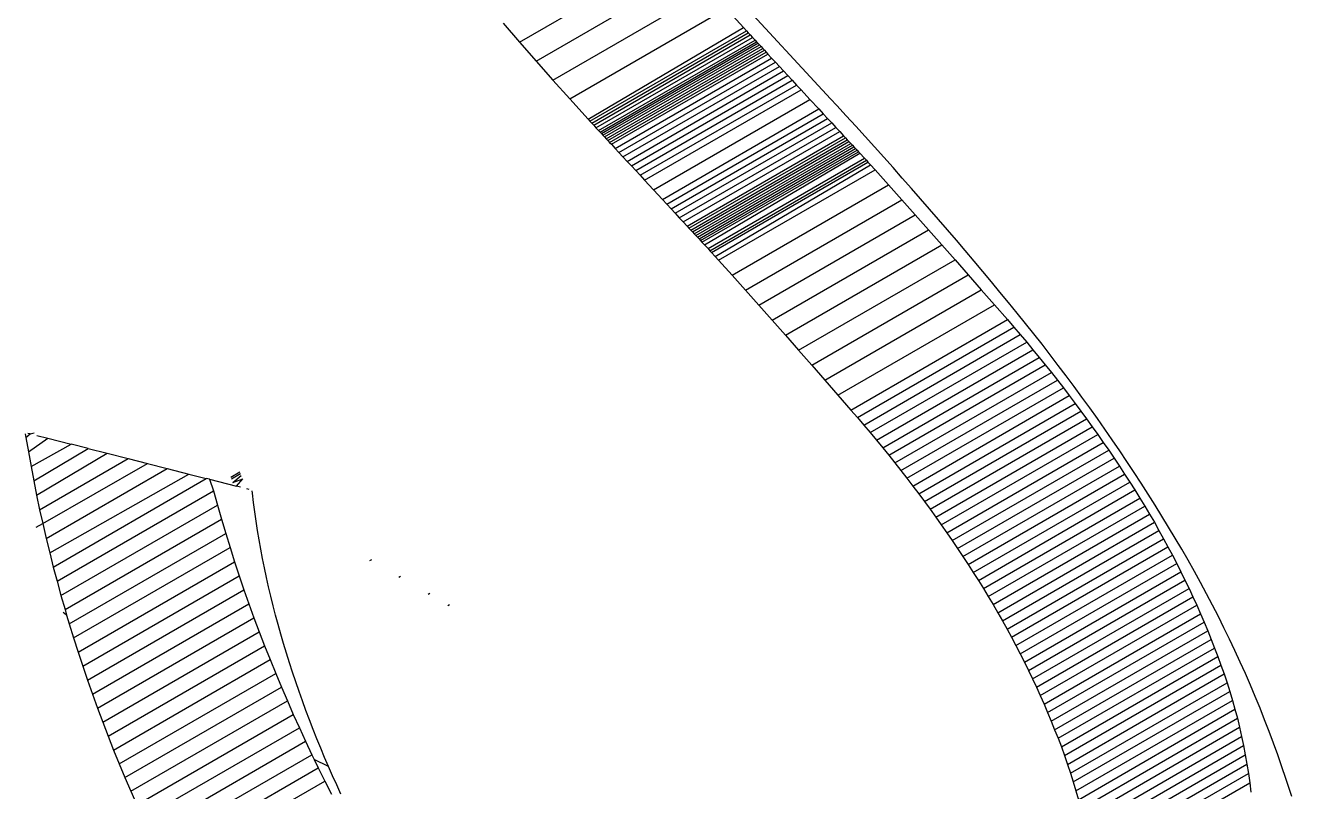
# Model space of a CAD drawing. Header units: millimetres. Extents: x 153 to 4750, y 92 to 3343.
# Drawn here: x 3037.47 to 3054.63, y 2960.91 to 2971.3 of the extents above; entities that cross this region are included whole.
import ezdxf

# ---------------------------------------------------------------- set-up
doc = ezdxf.new("R2010")
doc.units = ezdxf.units.MM

msp = doc.modelspace()

# ---------------------------------------------------------------- linework, layer by layer
for p, q in [((3044.166, 2971.071), (3046.287, 2972.296)), ((3048.381, 2970.303), (3046.511, 2972.333)), ((3044.391, 2970.814), (3046.512, 2972.039)), ((3044.618, 2970.557), (3046.739, 2971.782)), ((3044.847, 2970.301), (3046.969, 2971.526)), ((3046.969, 2971.526), (3047.2, 2971.27)), ((3043.942, 2971.329), (3044.166, 2971.071)), ((3045.095, 2970.026), (3047.2, 2971.27)), ((3045.121, 2969.999), (3047.242, 2971.224)), ((3047.2, 2971.27), (3047.242, 2971.224)), ((3047.242, 2971.224), (3047.265, 2971.199)), ((3044.166, 2971.071), (3044.391, 2970.814)), ((3045.144, 2969.974), (3047.265, 2971.199)), ((3045.171, 2969.945), (3047.292, 2971.169)), ((3045.202, 2969.911), (3047.324, 2971.136)), ((3045.238, 2969.873), (3047.359, 2971.098)), ((3045.257, 2969.852), (3047.378, 2971.077)), ((3045.276, 2969.831), (3047.398, 2971.056)), ((3047.265, 2971.199), (3047.292, 2971.169)), ((3047.292, 2971.169), (3047.324, 2971.136)), ((3047.324, 2971.136), (3047.359, 2971.098)), ((3047.359, 2971.098), (3047.378, 2971.077)), ((3047.378, 2971.077), (3047.398, 2971.056)), ((3047.398, 2971.056), (3047.418, 2971.034)), ((3045.297, 2969.809), (3047.418, 2971.034)), ((3045.318, 2969.786), (3047.44, 2971.011)), ((3045.34, 2969.762), (3047.462, 2970.987)), ((3045.363, 2969.737), (3047.485, 2970.962)), ((3045.387, 2969.712), (3047.508, 2970.937)), ((3045.411, 2969.686), (3047.532, 2970.91)), ((3047.418, 2971.034), (3047.44, 2971.011)), ((3047.44, 2971.011), (3047.462, 2970.987)), ((3047.462, 2970.987), (3047.485, 2970.962)), ((3047.485, 2970.962), (3047.508, 2970.937)), ((3047.508, 2970.937), (3047.532, 2970.91)), ((3047.532, 2970.91), (3047.583, 2970.856)), ((3044.391, 2970.814), (3044.618, 2970.557)), ((3045.461, 2969.631), (3047.583, 2970.856)), ((3045.514, 2969.575), (3047.635, 2970.8)), ((3045.568, 2969.516), (3047.69, 2970.741)), ((3047.583, 2970.856), (3047.635, 2970.8)), ((3047.635, 2970.8), (3047.69, 2970.741)), ((3047.69, 2970.741), (3047.746, 2970.68)), ((3044.618, 2970.557), (3044.847, 2970.301)), ((3045.624, 2969.455), (3047.746, 2970.68)), ((3045.682, 2969.393), (3047.803, 2970.618)), ((3045.741, 2969.33), (3047.862, 2970.555)), ((3047.746, 2970.68), (3047.803, 2970.618)), ((3047.803, 2970.618), (3047.862, 2970.555)), ((3047.862, 2970.555), (3047.921, 2970.49)), ((3045.8, 2969.266), (3047.921, 2970.49)), ((3045.86, 2969.201), (3047.982, 2970.425)), ((3047.921, 2970.49), (3047.982, 2970.425)), ((3047.982, 2970.425), (3048.103, 2970.295)), ((3044.847, 2970.301), (3045.095, 2970.026)), ((3045.982, 2969.07), (3048.103, 2970.295)), ((3048.103, 2970.295), (3048.223, 2970.165)), ((3048.466, 2970.211), (3048.381, 2970.303)), ((3048.595, 2970.071), (3048.466, 2970.211)), ((3045.095, 2970.026), (3045.121, 2969.999)), ((3046.102, 2968.94), (3048.223, 2970.165)), ((3046.161, 2968.876), (3048.283, 2970.101)), ((3046.22, 2968.813), (3048.341, 2970.038)), ((3048.223, 2970.165), (3048.283, 2970.101)), ((3048.283, 2970.101), (3048.341, 2970.038)), ((3048.341, 2970.038), (3048.398, 2969.976)), ((3048.724, 2969.931), (3048.595, 2970.071)), ((3045.121, 2969.999), (3045.144, 2969.974)), ((3045.144, 2969.974), (3045.171, 2969.945)), ((3045.171, 2969.945), (3045.202, 2969.911)), ((3045.202, 2969.911), (3045.238, 2969.873)), ((3045.238, 2969.873), (3045.257, 2969.852)), ((3045.257, 2969.852), (3045.276, 2969.831)), ((3046.277, 2968.751), (3048.398, 2969.976)), ((3046.332, 2968.691), (3048.454, 2969.916)), ((3046.386, 2968.633), (3048.507, 2969.858)), ((3048.398, 2969.976), (3048.454, 2969.916)), ((3048.454, 2969.916), (3048.507, 2969.858)), ((3048.507, 2969.858), (3048.559, 2969.802)), ((3048.851, 2969.791), (3048.724, 2969.931)), ((3045.276, 2969.831), (3045.297, 2969.809)), ((3045.297, 2969.809), (3045.318, 2969.786)), ((3045.318, 2969.786), (3045.34, 2969.762)), ((3045.34, 2969.762), (3045.363, 2969.737)), ((3045.363, 2969.737), (3045.387, 2969.712)), ((3045.387, 2969.712), (3045.411, 2969.686)), ((3045.411, 2969.686), (3045.461, 2969.631)), ((3046.438, 2968.577), (3048.559, 2969.802)), ((3046.463, 2968.55), (3048.584, 2969.775)), ((3046.487, 2968.524), (3048.609, 2969.749)), ((3046.511, 2968.498), (3048.632, 2969.723)), ((3046.534, 2968.473), (3048.656, 2969.698)), ((3046.557, 2968.449), (3048.678, 2969.674)), ((3048.559, 2969.802), (3048.584, 2969.775)), ((3048.584, 2969.775), (3048.609, 2969.749)), ((3048.609, 2969.749), (3048.632, 2969.723)), ((3048.632, 2969.723), (3048.656, 2969.698)), ((3048.656, 2969.698), (3048.678, 2969.674)), ((3048.678, 2969.674), (3048.7, 2969.65)), ((3048.978, 2969.65), (3048.851, 2969.791)), ((3045.461, 2969.631), (3045.514, 2969.575)), ((3045.514, 2969.575), (3045.568, 2969.516)), ((3045.568, 2969.516), (3045.624, 2969.455)), ((3046.578, 2968.426), (3048.7, 2969.65)), ((3046.599, 2968.403), (3048.72, 2969.628)), ((3046.619, 2968.382), (3048.741, 2969.606)), ((3046.638, 2968.361), (3048.76, 2969.586)), ((3046.674, 2968.322), (3048.778, 2969.566)), ((3046.721, 2968.272), (3048.842, 2969.497)), ((3048.7, 2969.65), (3048.72, 2969.628)), ((3048.72, 2969.628), (3048.741, 2969.606)), ((3048.741, 2969.606), (3048.76, 2969.586)), ((3048.76, 2969.586), (3048.778, 2969.566)), ((3048.778, 2969.566), (3048.842, 2969.497)), ((3048.842, 2969.497), (3048.868, 2969.469)), ((3049.105, 2969.51), (3048.978, 2969.65)), ((3049.23, 2969.37), (3049.105, 2969.51)), ((3045.624, 2969.455), (3045.682, 2969.393)), ((3045.682, 2969.393), (3045.741, 2969.33)), ((3045.741, 2969.33), (3045.8, 2969.266)), ((3046.746, 2968.244), (3048.868, 2969.469)), ((3046.768, 2968.221), (3048.889, 2969.446)), ((3046.819, 2968.165), (3048.924, 2969.408)), ((3046.865, 2968.115), (3048.986, 2969.339)), ((3048.868, 2969.469), (3048.889, 2969.446)), ((3048.889, 2969.446), (3048.924, 2969.408)), ((3048.924, 2969.408), (3048.986, 2969.339)), ((3048.986, 2969.339), (3049.168, 2969.136)), ((3049.355, 2969.229), (3049.23, 2969.37)), ((3045.8, 2969.266), (3045.86, 2969.201)), ((3045.86, 2969.201), (3045.982, 2969.07)), ((3049.479, 2969.089), (3049.355, 2969.229)), ((3045.982, 2969.07), (3046.102, 2968.94)), ((3047.047, 2967.912), (3049.168, 2969.136)), ((3049.168, 2969.136), (3049.35, 2968.933)), ((3049.602, 2968.948), (3049.479, 2969.089)), ((3046.102, 2968.94), (3046.161, 2968.876)), ((3046.161, 2968.876), (3046.22, 2968.813)), ((3046.22, 2968.813), (3046.277, 2968.751)), ((3047.229, 2967.708), (3049.35, 2968.933)), ((3049.35, 2968.933), (3049.531, 2968.73)), ((3049.725, 2968.808), (3049.602, 2968.948)), ((3049.847, 2968.667), (3049.725, 2968.808)), ((3046.277, 2968.751), (3046.332, 2968.691)), ((3046.332, 2968.691), (3046.386, 2968.633)), ((3046.386, 2968.633), (3046.438, 2968.577)), ((3047.41, 2967.505), (3049.531, 2968.73)), ((3049.531, 2968.73), (3049.711, 2968.527)), ((3049.968, 2968.526), (3049.847, 2968.667)), ((3046.438, 2968.577), (3046.463, 2968.55)), ((3046.463, 2968.55), (3046.487, 2968.524)), ((3046.487, 2968.524), (3046.511, 2968.498)), ((3046.511, 2968.498), (3046.534, 2968.473)), ((3046.534, 2968.473), (3046.557, 2968.449)), ((3047.59, 2967.302), (3049.711, 2968.527)), ((3049.711, 2968.527), (3049.891, 2968.324)), ((3050.088, 2968.386), (3049.968, 2968.526)), ((3046.557, 2968.449), (3046.578, 2968.426)), ((3046.578, 2968.426), (3046.599, 2968.403)), ((3046.599, 2968.403), (3046.619, 2968.382)), ((3046.619, 2968.382), (3046.638, 2968.361)), ((3046.674, 2968.322), (3046.638, 2968.361)), ((3046.674, 2968.322), (3046.721, 2968.272)), ((3047.77, 2967.099), (3049.891, 2968.324)), ((3049.891, 2968.324), (3050.07, 2968.121)), ((3050.208, 2968.245), (3050.088, 2968.386)), ((3046.721, 2968.272), (3046.746, 2968.244)), ((3046.746, 2968.244), (3046.768, 2968.221)), ((3046.768, 2968.221), (3046.819, 2968.165)), ((3046.819, 2968.165), (3046.865, 2968.115)), ((3047.949, 2966.896), (3050.07, 2968.121)), ((3050.07, 2968.121), (3050.248, 2967.918)), ((3050.327, 2968.104), (3050.208, 2968.245)), ((3046.865, 2968.115), (3047.047, 2967.912)), ((3050.445, 2967.963), (3050.327, 2968.104)), ((3050.562, 2967.822), (3050.445, 2967.963)), ((3047.047, 2967.912), (3047.229, 2967.708)), ((3048.127, 2966.693), (3050.248, 2967.918)), ((3050.248, 2967.918), (3050.426, 2967.715)), ((3050.679, 2967.681), (3050.562, 2967.822)), ((3047.229, 2967.708), (3047.41, 2967.505)), ((3048.305, 2966.49), (3050.426, 2967.715)), ((3050.426, 2967.715), (3050.603, 2967.512)), ((3050.795, 2967.54), (3050.679, 2967.681)), ((3047.41, 2967.505), (3047.59, 2967.302)), ((3048.482, 2966.287), (3050.603, 2967.512)), ((3050.603, 2967.512), (3050.78, 2967.309)), ((3050.91, 2967.399), (3050.795, 2967.54)), ((3047.59, 2967.302), (3047.77, 2967.099)), ((3048.658, 2966.084), (3050.78, 2967.309)), ((3050.78, 2967.309), (3050.868, 2967.207)), ((3051.024, 2967.258), (3050.91, 2967.399)), ((3051.138, 2967.117), (3051.024, 2967.258)), ((3047.77, 2967.099), (3047.949, 2966.896)), ((3048.746, 2965.983), (3050.868, 2967.207)), ((3048.833, 2965.881), (3050.955, 2967.106)), ((3050.868, 2967.207), (3050.955, 2967.106)), ((3050.955, 2967.106), (3051.041, 2967.003)), ((3051.25, 2966.975), (3051.138, 2967.117)), ((3048.92, 2965.779), (3051.041, 2967.003)), ((3051.041, 2967.003), (3051.126, 2966.901)), ((3051.36, 2966.832), (3051.25, 2966.975)), ((3047.949, 2966.896), (3048.127, 2966.693)), ((3049.005, 2965.676), (3051.126, 2966.901)), ((3049.089, 2965.573), (3051.211, 2966.798)), ((3051.126, 2966.901), (3051.211, 2966.798)), ((3051.211, 2966.798), (3051.294, 2966.695)), ((3051.47, 2966.689), (3051.36, 2966.832)), ((3048.127, 2966.693), (3048.305, 2966.49)), ((3049.173, 2965.47), (3051.294, 2966.695)), ((3049.255, 2965.367), (3051.377, 2966.591)), ((3051.294, 2966.695), (3051.377, 2966.591)), ((3051.377, 2966.591), (3051.459, 2966.488)), ((3051.578, 2966.546), (3051.47, 2966.689)), ((3048.305, 2966.49), (3048.482, 2966.287)), ((3049.337, 2965.263), (3051.459, 2966.488)), ((3051.459, 2966.488), (3051.539, 2966.383)), ((3051.685, 2966.403), (3051.578, 2966.546)), ((3051.791, 2966.259), (3051.685, 2966.403)), ((3048.482, 2966.287), (3048.658, 2966.084)), ((3049.418, 2965.159), (3051.539, 2966.383)), ((3049.498, 2965.054), (3051.619, 2966.279)), ((3051.539, 2966.383), (3051.619, 2966.279)), ((3051.619, 2966.279), (3051.698, 2966.174)), ((3051.896, 2966.114), (3051.791, 2966.259)), ((3048.658, 2966.084), (3048.746, 2965.983)), ((3049.577, 2964.949), (3051.698, 2966.174)), ((3049.655, 2964.844), (3051.776, 2966.069)), ((3051.698, 2966.174), (3051.776, 2966.069)), ((3051.776, 2966.069), (3051.854, 2965.964)), ((3051.999, 2965.969), (3051.896, 2966.114)), ((3048.746, 2965.983), (3048.833, 2965.881)), ((3049.732, 2964.739), (3051.854, 2965.964)), ((3051.854, 2965.964), (3051.93, 2965.858)), ((3052.101, 2965.824), (3051.999, 2965.969)), ((3037.466, 2965.762), (3037.474, 2965.713)), ((3037.474, 2965.713), (3037.533, 2965.76)), ((3037.474, 2965.713), (3037.507, 2965.516)), ((3037.533, 2965.76), (3037.502, 2965.768)), ((3037.533, 2965.76), (3037.584, 2965.776)), ((3037.62, 2965.738), (3037.77, 2965.701)), ((3048.833, 2965.881), (3048.92, 2965.779)), ((3048.92, 2965.779), (3049.005, 2965.676)), ((3049.809, 2964.633), (3051.93, 2965.858)), ((3049.884, 2964.527), (3052.005, 2965.752)), ((3051.93, 2965.858), (3052.005, 2965.752)), ((3052.005, 2965.752), (3052.08, 2965.645)), ((3052.202, 2965.678), (3052.101, 2965.824)), ((3037.507, 2965.516), (3037.77, 2965.701)), ((3037.543, 2965.32), (3038.086, 2965.62)), ((3037.58, 2965.124), (3038.32, 2965.561)), ((3037.77, 2965.701), (3038.086, 2965.62)), ((3038.32, 2965.561), (3038.086, 2965.62)), ((3038.32, 2965.561), (3038.574, 2965.497)), ((3049.005, 2965.676), (3049.089, 2965.573)), ((3049.089, 2965.573), (3049.173, 2965.47)), ((3049.958, 2964.421), (3052.08, 2965.645)), ((3052.08, 2965.645), (3052.153, 2965.538)), ((3052.302, 2965.532), (3052.202, 2965.678)), ((3037.507, 2965.516), (3037.543, 2965.32)), ((3037.619, 2964.928), (3038.574, 2965.497)), ((3037.66, 2964.733), (3038.858, 2965.425)), ((3038.574, 2965.497), (3038.858, 2965.425)), ((3038.858, 2965.425), (3039.123, 2965.358)), ((3049.173, 2965.47), (3049.255, 2965.367)), ((3050.032, 2964.314), (3052.153, 2965.538)), ((3050.105, 2964.207), (3052.226, 2965.431)), ((3052.153, 2965.538), (3052.226, 2965.431)), ((3052.226, 2965.431), (3052.298, 2965.324)), ((3052.4, 2965.385), (3052.302, 2965.532)), ((3052.498, 2965.238), (3052.4, 2965.385)), ((3037.543, 2965.32), (3037.58, 2965.124)), ((3037.702, 2964.545), (3039.123, 2965.358)), ((3037.749, 2964.344), (3039.388, 2965.29)), ((3037.796, 2964.15), (3039.683, 2965.216)), ((3039.123, 2965.358), (3039.388, 2965.29)), ((3039.388, 2965.29), (3039.683, 2965.216)), ((3039.683, 2965.216), (3039.917, 2965.156)), ((3040.25, 2965.176), (3040.373, 2965.247)), ((3040.26, 2965.151), (3040.384, 2965.222)), ((3040.28, 2965.103), (3040.394, 2965.198)), ((3049.255, 2965.367), (3049.337, 2965.263)), ((3049.337, 2965.263), (3049.418, 2965.159)), ((3050.176, 2964.099), (3052.298, 2965.324)), ((3050.247, 2963.991), (3052.369, 2965.216)), ((3052.298, 2965.324), (3052.369, 2965.216)), ((3052.369, 2965.216), (3052.439, 2965.108)), ((3052.594, 2965.091), (3052.498, 2965.238)), ((3037.58, 2965.124), (3037.619, 2964.928)), ((3037.845, 2963.956), (3039.917, 2965.156)), ((3039.961, 2965.145), (3039.917, 2965.156)), ((3039.961, 2965.145), (3040.017, 2964.988)), ((3039.961, 2965.145), (3040.328, 2965.052)), ((3040.28, 2965.103), (3040.413, 2965.152)), ((3040.328, 2965.052), (3040.413, 2965.152)), ((3040.383, 2965.038), (3040.328, 2965.052)), ((3049.418, 2965.159), (3049.498, 2965.054)), ((3049.498, 2965.054), (3049.577, 2964.949)), ((3050.317, 2963.883), (3052.439, 2965.108)), ((3052.439, 2965.108), (3052.508, 2965)), ((3052.688, 2964.943), (3052.594, 2965.091)), ((3037.619, 2964.928), (3037.66, 2964.733)), ((3037.896, 2963.763), (3040.017, 2964.988)), ((3040.017, 2964.988), (3040.07, 2964.795)), ((3040.5, 2965.008), (3040.469, 2965.016)), ((3040.544, 2964.957), (3040.541, 2964.988)), ((3040.559, 2964.83), (3040.544, 2964.957)), ((3049.577, 2964.949), (3049.655, 2964.844)), ((3050.386, 2963.775), (3052.508, 2965)), ((3050.454, 2963.666), (3052.576, 2964.891)), ((3052.508, 2965), (3052.576, 2964.891)), ((3052.576, 2964.891), (3052.642, 2964.781)), ((3052.782, 2964.795), (3052.688, 2964.943)), ((3037.66, 2964.733), (3037.702, 2964.545)), ((3037.949, 2963.57), (3040.07, 2964.795)), ((3040.07, 2964.795), (3040.126, 2964.603)), ((3040.576, 2964.704), (3040.559, 2964.83)), ((3040.594, 2964.578), (3040.576, 2964.704)), ((3049.655, 2964.844), (3049.732, 2964.739)), ((3049.732, 2964.739), (3049.809, 2964.633)), ((3050.521, 2963.557), (3052.642, 2964.781)), ((3052.642, 2964.781), (3052.708, 2964.672)), ((3052.874, 2964.646), (3052.782, 2964.795)), ((3037.613, 2964.494), (3037.702, 2964.545)), ((3037.702, 2964.545), (3037.749, 2964.344)), ((3038.004, 2963.378), (3040.126, 2964.603)), ((3040.126, 2964.603), (3040.183, 2964.411)), ((3040.614, 2964.451), (3040.594, 2964.578)), ((3049.809, 2964.633), (3049.884, 2964.527)), ((3049.884, 2964.527), (3049.958, 2964.421)), ((3050.586, 2963.447), (3052.708, 2964.672)), ((3050.651, 2963.337), (3052.772, 2964.562)), ((3052.708, 2964.672), (3052.772, 2964.562)), ((3052.772, 2964.562), (3052.835, 2964.451)), ((3052.965, 2964.497), (3052.874, 2964.646)), ((3037.749, 2964.344), (3037.796, 2964.15)), ((3038.061, 2963.186), (3040.183, 2964.411)), ((3040.183, 2964.411), (3040.242, 2964.219)), ((3040.635, 2964.324), (3040.614, 2964.451)), ((3049.958, 2964.421), (3050.032, 2964.314)), ((3050.714, 2963.226), (3052.835, 2964.451)), ((3050.776, 2963.115), (3052.897, 2964.34)), ((3052.835, 2964.451), (3052.897, 2964.34)), ((3052.897, 2964.34), (3052.957, 2964.229)), ((3053.055, 2964.347), (3052.965, 2964.497)), ((3053.143, 2964.197), (3053.055, 2964.347)), ((3038.12, 2962.994), (3040.242, 2964.219)), ((3040.242, 2964.219), (3040.303, 2964.028)), ((3040.658, 2964.197), (3040.635, 2964.324)), ((3040.682, 2964.07), (3040.658, 2964.197)), ((3050.032, 2964.314), (3050.105, 2964.207)), ((3050.105, 2964.207), (3050.176, 2964.099)), ((3050.836, 2963.004), (3052.957, 2964.229)), ((3052.957, 2964.229), (3053.017, 2964.117)), ((3053.23, 2964.047), (3053.143, 2964.197)), ((3037.796, 2964.15), (3037.845, 2963.956)), ((3038.181, 2962.803), (3040.303, 2964.028)), ((3040.303, 2964.028), (3040.366, 2963.837)), ((3040.708, 2963.943), (3040.682, 2964.07)), ((3042.138, 2964.042), (3042.164, 2964.057)), ((3050.176, 2964.099), (3050.247, 2963.991)), ((3050.895, 2962.892), (3053.017, 2964.117)), ((3050.953, 2962.78), (3053.075, 2964.004)), ((3053.017, 2964.117), (3053.075, 2964.004)), ((3053.075, 2964.004), (3053.132, 2963.892)), ((3053.316, 2963.896), (3053.23, 2964.047)), ((3037.845, 2963.956), (3037.896, 2963.763)), ((3038.244, 2962.612), (3040.366, 2963.837)), ((3040.366, 2963.837), (3040.43, 2963.646)), ((3040.735, 2963.815), (3040.708, 2963.943)), ((3042.528, 2963.818), (3042.552, 2963.832)), ((3050.247, 2963.991), (3050.317, 2963.883)), ((3050.317, 2963.883), (3050.386, 2963.775)), ((3051.01, 2962.667), (3053.132, 2963.892)), ((3053.132, 2963.892), (3053.187, 2963.779)), ((3053.399, 2963.744), (3053.316, 2963.896)), ((3037.896, 2963.763), (3037.949, 2963.57)), ((3040.764, 2963.687), (3040.735, 2963.815)), ((3040.794, 2963.56), (3040.764, 2963.687)), ((3050.386, 2963.775), (3050.454, 2963.666)), ((3050.454, 2963.666), (3050.521, 2963.557)), ((3051.066, 2962.554), (3053.187, 2963.779)), ((3051.12, 2962.44), (3053.242, 2963.665)), ((3053.187, 2963.779), (3053.242, 2963.665)), ((3053.242, 2963.665), (3053.295, 2963.551)), ((3053.481, 2963.592), (3053.399, 2963.744)), ((3037.949, 2963.57), (3038.004, 2963.378)), ((3038.309, 2962.421), (3040.43, 2963.646)), ((3040.43, 2963.646), (3040.497, 2963.456)), ((3040.825, 2963.431), (3040.794, 2963.56)), ((3042.926, 2963.59), (3042.949, 2963.603)), ((3050.521, 2963.557), (3050.586, 2963.447)), ((3051.173, 2962.326), (3053.295, 2963.551)), ((3053.295, 2963.551), (3053.347, 2963.437)), ((3053.561, 2963.439), (3053.481, 2963.592)), ((3038.026, 2963.304), (3037.977, 2963.338)), ((3038.004, 2963.378), (3038.026, 2963.304)), ((3038.376, 2962.231), (3040.497, 2963.456)), ((3040.497, 2963.456), (3040.566, 2963.266)), ((3040.859, 2963.303), (3040.825, 2963.431)), ((3043.196, 2963.435), (3043.218, 2963.448)), ((3050.586, 2963.447), (3050.651, 2963.337)), ((3050.651, 2963.337), (3050.714, 2963.226)), ((3051.225, 2962.212), (3053.347, 2963.437)), ((3051.276, 2962.097), (3053.397, 2963.322)), ((3053.347, 2963.437), (3053.397, 2963.322)), ((3053.397, 2963.322), (3053.447, 2963.207)), ((3053.64, 2963.286), (3053.561, 2963.439)), ((3038.026, 2963.304), (3038.061, 2963.186)), ((3038.061, 2963.186), (3038.12, 2962.994)), ((3038.445, 2962.042), (3040.566, 2963.266)), ((3040.566, 2963.266), (3040.637, 2963.077)), ((3040.893, 2963.175), (3040.859, 2963.303)), ((3040.929, 2963.046), (3040.893, 2963.175)), ((3050.714, 2963.226), (3050.776, 2963.115)), ((3051.325, 2961.982), (3053.447, 2963.207)), ((3053.447, 2963.207), (3053.495, 2963.091)), ((3053.716, 2963.132), (3053.64, 2963.286)), ((3038.12, 2962.994), (3038.181, 2962.803)), ((3038.516, 2961.852), (3040.637, 2963.077)), ((3040.637, 2963.077), (3040.71, 2962.888)), ((3040.967, 2962.917), (3040.929, 2963.046)), ((3050.776, 2963.115), (3050.836, 2963.004)), ((3050.836, 2963.004), (3050.895, 2962.892)), ((3051.373, 2961.866), (3053.495, 2963.091)), ((3051.42, 2961.75), (3053.542, 2962.975)), ((3053.495, 2963.091), (3053.542, 2962.975)), ((3053.542, 2962.975), (3053.587, 2962.858)), ((3053.791, 2962.978), (3053.716, 2963.132)), ((3053.864, 2962.824), (3053.791, 2962.978)), ((3038.181, 2962.803), (3038.244, 2962.612)), ((3038.589, 2961.663), (3040.71, 2962.888)), ((3040.71, 2962.888), (3040.785, 2962.7)), ((3041.006, 2962.788), (3040.967, 2962.917)), ((3050.895, 2962.892), (3050.953, 2962.78)), ((3051.466, 2961.634), (3053.587, 2962.858)), ((3053.587, 2962.858), (3053.632, 2962.741)), ((3053.936, 2962.668), (3053.864, 2962.824)), ((3038.663, 2961.475), (3040.785, 2962.7)), ((3040.785, 2962.7), (3040.861, 2962.512)), ((3041.046, 2962.659), (3041.006, 2962.788)), ((3041.089, 2962.529), (3041.046, 2962.659)), ((3050.953, 2962.78), (3051.01, 2962.667)), ((3051.01, 2962.667), (3051.066, 2962.554)), ((3051.511, 2961.517), (3053.632, 2962.741)), ((3051.554, 2961.399), (3053.675, 2962.624)), ((3053.632, 2962.741), (3053.675, 2962.624)), ((3053.675, 2962.624), (3053.717, 2962.506)), ((3054.006, 2962.513), (3053.936, 2962.668)), ((3038.244, 2962.612), (3038.309, 2962.421)), ((3038.74, 2961.288), (3040.861, 2962.512)), ((3040.861, 2962.512), (3040.939, 2962.326)), ((3041.132, 2962.4), (3041.089, 2962.529)), ((3051.066, 2962.554), (3051.12, 2962.44)), ((3051.596, 2961.281), (3053.717, 2962.506)), ((3053.717, 2962.506), (3053.757, 2962.387)), ((3054.074, 2962.356), (3054.006, 2962.513)), ((3038.309, 2962.421), (3038.376, 2962.231)), ((3038.817, 2961.102), (3040.939, 2962.326)), ((3040.939, 2962.326), (3041.018, 2962.141)), ((3041.177, 2962.27), (3041.132, 2962.4)), ((3051.12, 2962.44), (3051.173, 2962.326)), ((3051.173, 2962.326), (3051.225, 2962.212)), ((3051.636, 2961.163), (3053.757, 2962.387)), ((3053.757, 2962.387), (3053.795, 2962.268)), ((3054.14, 2962.199), (3054.074, 2962.356)), ((3038.376, 2962.231), (3038.445, 2962.042)), ((3038.897, 2960.917), (3041.018, 2962.141)), ((3041.018, 2962.141), (3041.099, 2961.958)), ((3041.223, 2962.14), (3041.177, 2962.27)), ((3041.271, 2962.011), (3041.223, 2962.14)), ((3051.225, 2962.212), (3051.276, 2962.097)), ((3051.673, 2961.043), (3053.795, 2962.268)), ((3051.709, 2960.923), (3053.831, 2962.148)), ((3053.795, 2962.268), (3053.831, 2962.148)), ((3053.831, 2962.148), (3053.865, 2962.027)), ((3054.205, 2962.042), (3054.14, 2962.199)), ((3038.445, 2962.042), (3038.516, 2961.852)), ((3038.977, 2960.733), (3041.099, 2961.958)), ((3041.099, 2961.958), (3041.181, 2961.775)), ((3041.319, 2961.883), (3041.271, 2962.011)), ((3051.276, 2962.097), (3051.325, 2961.982)), ((3051.325, 2961.982), (3051.373, 2961.866)), ((3051.743, 2960.802), (3053.865, 2962.027)), ((3053.865, 2962.027), (3053.897, 2961.905)), ((3054.267, 2961.884), (3054.205, 2962.042)), ((3038.516, 2961.852), (3038.589, 2961.663)), ((3039.06, 2960.55), (3041.181, 2961.775)), ((3041.181, 2961.775), (3041.265, 2961.593)), ((3041.368, 2961.755), (3041.319, 2961.883)), ((3051.373, 2961.866), (3051.42, 2961.75)), ((3051.775, 2960.68), (3053.897, 2961.905)), ((3051.805, 2960.558), (3053.927, 2961.783)), ((3053.897, 2961.905), (3053.927, 2961.783)), ((3053.927, 2961.783), (3053.955, 2961.659)), ((3054.328, 2961.726), (3054.267, 2961.884)), ((3038.589, 2961.663), (3038.663, 2961.475)), ((3039.144, 2960.368), (3041.265, 2961.593)), ((3041.265, 2961.593), (3041.351, 2961.412)), ((3041.419, 2961.628), (3041.368, 2961.755)), ((3041.47, 2961.501), (3041.419, 2961.628)), ((3051.42, 2961.75), (3051.466, 2961.634)), ((3051.466, 2961.634), (3051.511, 2961.517)), ((3051.833, 2960.435), (3053.955, 2961.659)), ((3053.955, 2961.659), (3053.981, 2961.535)), ((3054.388, 2961.567), (3054.328, 2961.726)), ((3038.663, 2961.475), (3038.74, 2961.288)), ((3041.523, 2961.375), (3041.47, 2961.501)), ((3051.511, 2961.517), (3051.554, 2961.399)), ((3051.859, 2960.311), (3053.981, 2961.535)), ((3053.981, 2961.535), (3054.005, 2961.411)), ((3054.445, 2961.408), (3054.388, 2961.567)), ((3038.74, 2961.288), (3038.817, 2961.102)), ((3039.23, 2960.188), (3041.351, 2961.412)), ((3041.351, 2961.412), (3041.382, 2961.348)), ((3041.577, 2961.25), (3041.382, 2961.348)), ((3041.382, 2961.348), (3041.438, 2961.233)), ((3041.577, 2961.25), (3041.523, 2961.375)), ((3041.632, 2961.125), (3041.577, 2961.25)), ((3051.554, 2961.399), (3051.596, 2961.281)), ((3051.596, 2961.281), (3051.636, 2961.163)), ((3051.883, 2960.186), (3054.005, 2961.411)), ((3051.906, 2960.06), (3054.027, 2961.285)), ((3054.005, 2961.411), (3054.027, 2961.285)), ((3054.027, 2961.285), (3054.047, 2961.159)), ((3054.501, 2961.248), (3054.445, 2961.408)), ((3038.817, 2961.102), (3038.897, 2960.917)), ((3039.317, 2960.008), (3041.438, 2961.233)), ((3041.438, 2961.233), (3041.527, 2961.055)), ((3041.688, 2961.001), (3041.632, 2961.125)), ((3051.636, 2961.163), (3051.673, 2961.043)), ((3051.926, 2959.934), (3054.047, 2961.159)), ((3054.047, 2961.159), (3054.065, 2961.032)), ((3054.556, 2961.087), (3054.501, 2961.248)), ((3054.608, 2960.927), (3054.556, 2961.087)), ((3038.897, 2960.917), (3038.977, 2960.733)), ((3039.405, 2959.83), (3041.527, 2961.055)), ((3041.527, 2961.055), (3041.617, 2960.877)), ((3041.745, 2960.878), (3041.688, 2961.001)), ((3051.673, 2961.043), (3051.709, 2960.923)), ((3051.709, 2960.923), (3051.743, 2960.802)), ((3051.944, 2959.807), (3054.065, 2961.032)), ((3054.065, 2961.032), (3054.081, 2960.904)), ((3054.634, 2960.846), (3054.608, 2960.927))]:
    msp.add_line(p, q)

doc.saveas('drawing.dxf')
